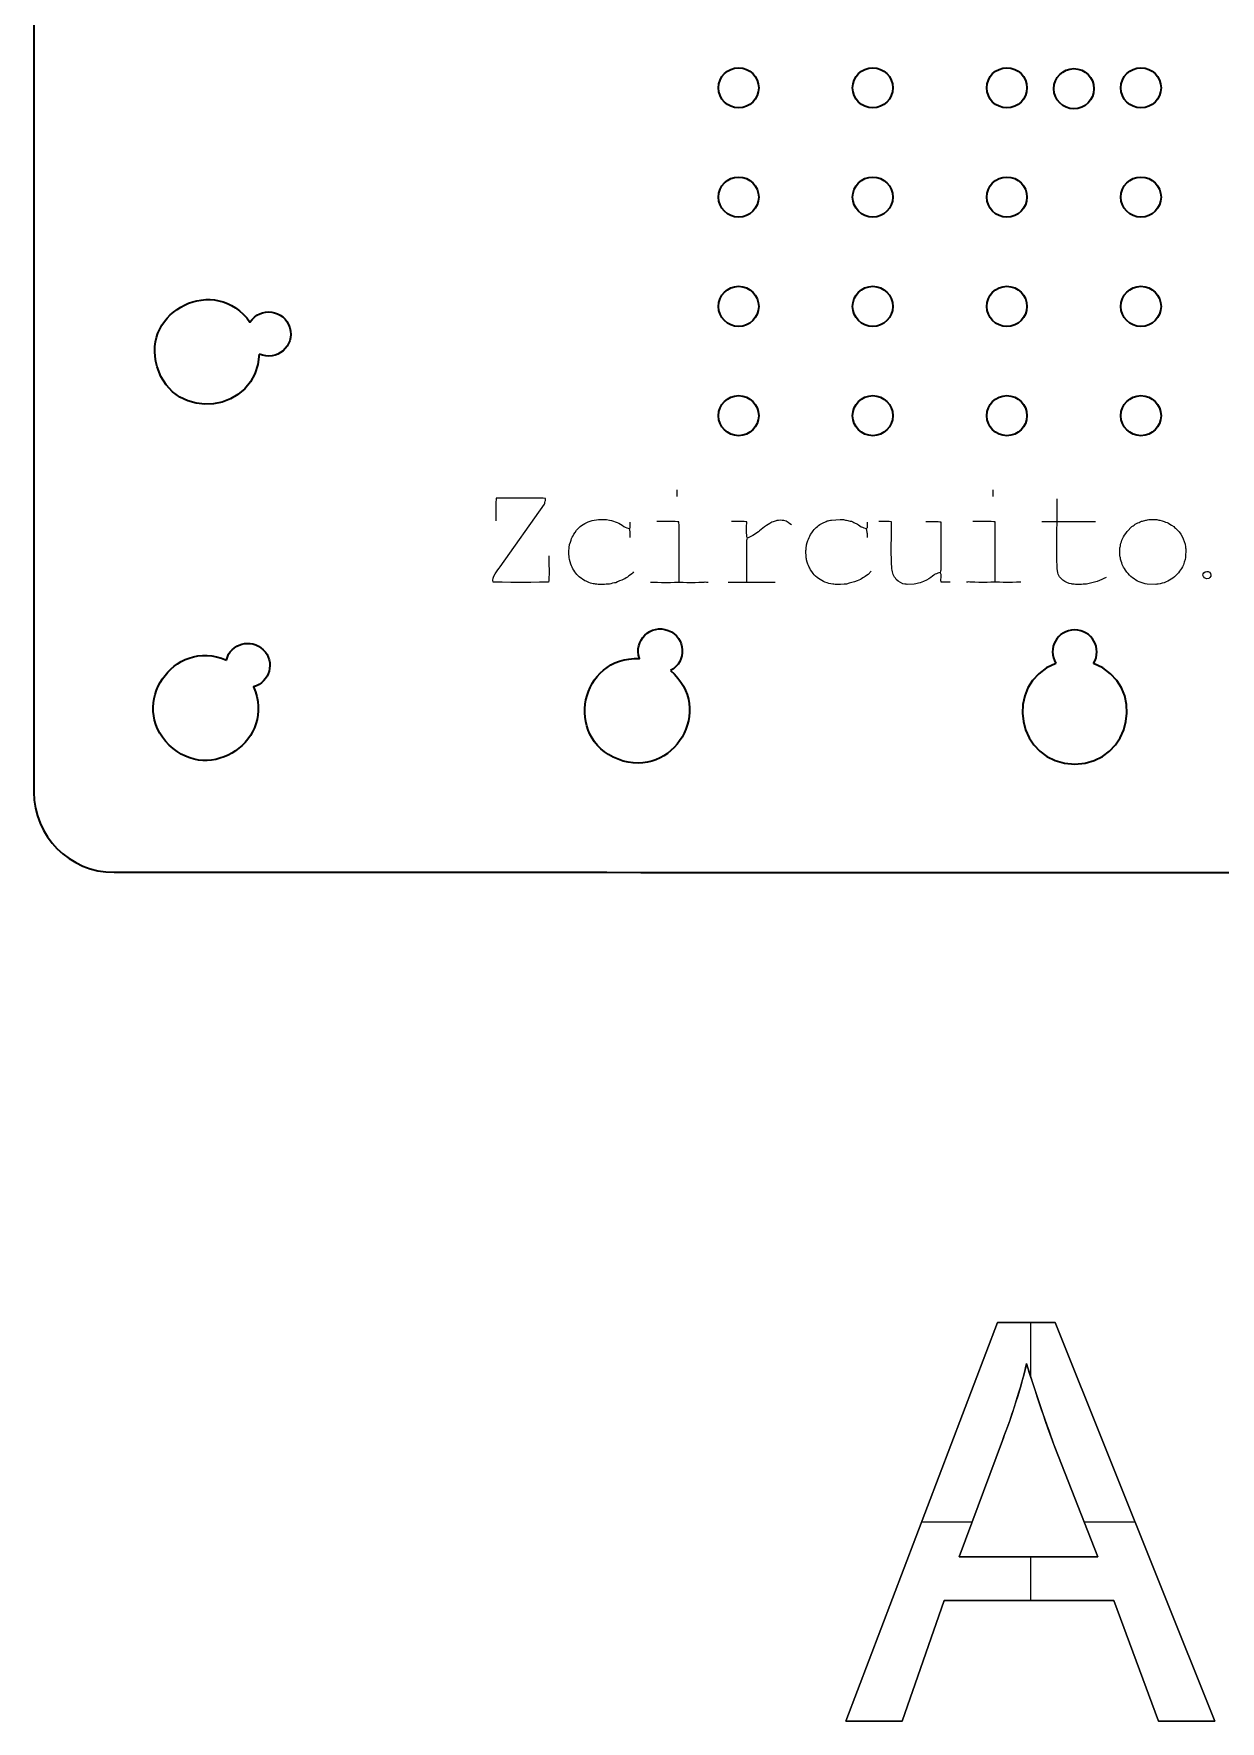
# Model space of a CAD drawing. Header units: millimetres. Extents: x -142 to 80, y -99 to 99.
# Drawn here: x -142.47 to -112.92, y 10.33 to 52.39 of the extents above; entities that cross this region are included whole.
import ezdxf

# ---------------------------------------------------------------- set-up
doc = ezdxf.new("R2010")
doc.units = ezdxf.units.MM
doc.header["$MEASUREMENT"] = 0
doc.layers.add('Default', color=7, linetype='Continuous')
doc.layers.add('Layer 1', color=7, linetype='Continuous')

msp = doc.modelspace()

# ---------------------------------------------------------------- linework, layer by layer
at = {"layer": 'Default', "color": 5, "lineweight": 35}
for points in [[(-142.4711, 77.3602), (-142.4711, 77.3602), (-142.4711, 33.4871), (-142.4711, 33.4871)], [(-142.4711, 33.4871), (-142.4711, 32.3825), (-141.5757, 31.4871), (-140.4711, 31.4871)], [(-140.4711, 31.4871), (-132.2186, 31.487), (-100.8345, 31.4861), (-92.03, 31.4796)]]:
    msp.add_open_spline(points, degree=3, dxfattribs=at)
at = {"layer": 'Default', "color": 5, "lineweight": 9}
for points in [[(-122.2453, 10.3306), (-122.2453, 10.3306), (-118.467, 20.2704), (-118.467, 20.2704)], [(-122.2453, 10.3306), (-122.2453, 10.3306), (-118.467, 20.2704), (-118.467, 20.2704)], [(-118.467, 20.2704), (-118.467, 20.2704), (-122.2453, 10.3306), (-122.2453, 10.3306)], [(-118.467, 20.2704), (-118.467, 20.2704), (-117.0335, 20.2704), (-117.0335, 20.2704)], [(-118.467, 20.2704), (-118.467, 20.2704), (-118.467, 20.2704), (-118.467, 20.2704)], [(-118.467, 20.2704), (-118.467, 20.2704), (-117.0335, 20.2704), (-117.0335, 20.2704)], [(-117.0335, 20.2704), (-117.0335, 20.2704), (-118.467, 20.2704), (-118.467, 20.2704)], [(-117.7502, 20.2704), (-117.7502, 20.2704), (-117.7502, 20.2704), (-117.7502, 20.2704)], [(-117.6486, 20.2704), (-117.6486, 20.2704), (-117.6486, 18.9299), (-117.6486, 18.9299)], [(-117.6486, 20.2704), (-117.6486, 20.2704), (-117.6486, 18.9299), (-117.6486, 18.9299)], [(-117.0335, 20.2704), (-117.0335, 20.2704), (-113.0519, 10.3306), (-113.0519, 10.3306)], [(-117.0335, 20.2704), (-117.0335, 20.2704), (-117.0335, 20.2704), (-117.0335, 20.2704)], [(-117.0335, 20.2704), (-117.0335, 20.2704), (-113.0519, 10.3306), (-113.0519, 10.3306)], [(-113.0519, 10.3306), (-113.0519, 10.3306), (-117.0335, 20.2704), (-117.0335, 20.2704)], [(-118.3475, 17.3289), (-118.0902, 17.9464), (-117.8166, 18.9159), (-117.7441, 19.2463)], [(-117.7441, 19.2463), (-117.8891, 18.5855), (-118.2188, 17.6377), (-118.3475, 17.3289)], [(-118.3475, 17.3289), (-118.0902, 17.9464), (-117.8166, 18.9159), (-117.7441, 19.2463)], [(-117.7441, 19.2463), (-117.5822, 18.6922), (-117.1938, 17.5774), (-117.0401, 17.1586)], [(-117.0401, 17.1586), (-117.3475, 17.9963), (-117.6632, 18.9692), (-117.7441, 19.2463)], [(-117.7441, 19.2463), (-117.7441, 19.2463), (-117.7441, 19.2463), (-117.7441, 19.2463)], [(-117.7441, 19.2463), (-117.5822, 18.6922), (-117.1938, 17.5774), (-117.0401, 17.1586)], [(-118.0037, 18.2714), (-118.0037, 18.2714), (-118.0037, 18.2714), (-118.0037, 18.2714)], [(-117.4467, 18.3088), (-117.4467, 18.3088), (-117.4467, 18.3088), (-117.4467, 18.3088)], [(-119.4215, 14.427), (-119.4215, 14.427), (-118.3475, 17.3289), (-118.3475, 17.3289)], [(-118.3475, 17.3289), (-118.3475, 17.3289), (-119.4215, 14.427), (-119.4215, 14.427)], [(-119.4215, 14.427), (-119.4215, 14.427), (-118.3475, 17.3289), (-118.3475, 17.3289)], [(-118.3475, 17.3289), (-118.3475, 17.3289), (-118.3475, 17.3289), (-118.3475, 17.3289)], [(-117.0401, 17.1586), (-117.0401, 17.1586), (-115.9698, 14.427), (-115.9698, 14.427)], [(-115.9698, 14.427), (-115.9698, 14.427), (-117.0401, 17.1586), (-117.0401, 17.1586)], [(-117.0401, 17.1586), (-117.0401, 17.1586), (-117.0401, 17.1586), (-117.0401, 17.1586)], [(-117.0401, 17.1586), (-117.0401, 17.1586), (-115.9698, 14.427), (-115.9698, 14.427)], [(-118.8845, 15.878), (-118.8845, 15.878), (-118.8845, 15.878), (-118.8845, 15.878)], [(-116.505, 15.7928), (-116.505, 15.7928), (-116.505, 15.7928), (-116.505, 15.7928)], [(-120.3561, 15.3005), (-120.3561, 15.3005), (-119.0982, 15.3005), (-119.0982, 15.3005)], [(-120.3561, 15.3005), (-120.3561, 15.3005), (-120.3561, 15.3005), (-120.3561, 15.3005)], [(-120.3561, 15.3005), (-120.3561, 15.3005), (-119.0982, 15.3005), (-119.0982, 15.3005)], [(-116.3121, 15.3005), (-116.3121, 15.3005), (-115.0427, 15.3005), (-115.0427, 15.3005)], [(-116.3121, 15.3005), (-116.3121, 15.3005), (-115.0427, 15.3005), (-115.0427, 15.3005)], [(-115.0427, 15.3005), (-115.0427, 15.3005), (-115.0427, 15.3005), (-115.0427, 15.3005)], [(-115.9698, 14.427), (-115.9698, 14.427), (-119.4215, 14.427), (-119.4215, 14.427)], [(-119.4215, 14.427), (-119.4215, 14.427), (-119.4215, 14.427), (-119.4215, 14.427)], [(-119.4215, 14.427), (-119.4215, 14.427), (-115.9698, 14.427), (-115.9698, 14.427)], [(-115.9698, 14.427), (-115.9698, 14.427), (-119.4215, 14.427), (-119.4215, 14.427)], [(-117.6957, 14.427), (-117.6957, 14.427), (-117.6957, 14.427), (-117.6957, 14.427)], [(-117.6486, 14.427), (-117.6486, 14.427), (-117.6486, 13.3427), (-117.6486, 13.3427)], [(-117.6486, 14.427), (-117.6486, 14.427), (-117.6486, 13.3427), (-117.6486, 13.3427)], [(-115.9698, 14.427), (-115.9698, 14.427), (-115.9698, 14.427), (-115.9698, 14.427)], [(-119.7989, 13.3427), (-119.7989, 13.3427), (-120.8465, 10.3306), (-120.8465, 10.3306)], [(-119.7989, 13.3427), (-119.7989, 13.3427), (-120.8465, 10.3306), (-120.8465, 10.3306)], [(-120.8465, 10.3306), (-120.8465, 10.3306), (-119.7989, 13.3427), (-119.7989, 13.3427)], [(-115.5698, 13.3427), (-115.5698, 13.3427), (-119.7989, 13.3427), (-119.7989, 13.3427)], [(-115.5698, 13.3427), (-115.5698, 13.3427), (-119.7989, 13.3427), (-119.7989, 13.3427)], [(-119.7989, 13.3427), (-119.7989, 13.3427), (-119.7989, 13.3427), (-119.7989, 13.3427)], [(-119.7989, 13.3427), (-119.7989, 13.3427), (-115.5698, 13.3427), (-115.5698, 13.3427)], [(-117.6844, 13.3427), (-117.6844, 13.3427), (-117.6844, 13.3427), (-117.6844, 13.3427)], [(-114.461, 10.3306), (-114.461, 10.3306), (-115.5698, 13.3427), (-115.5698, 13.3427)], [(-114.461, 10.3306), (-114.461, 10.3306), (-115.5698, 13.3427), (-115.5698, 13.3427)], [(-115.5698, 13.3427), (-115.5698, 13.3427), (-115.5698, 13.3427), (-115.5698, 13.3427)], [(-115.5698, 13.3427), (-115.5698, 13.3427), (-114.461, 10.3306), (-114.461, 10.3306)], [(-120.3227, 11.8366), (-120.3227, 11.8366), (-120.3227, 11.8366), (-120.3227, 11.8366)], [(-115.0154, 11.8366), (-115.0154, 11.8366), (-115.0154, 11.8366), (-115.0154, 11.8366)], [(-120.8465, 10.3306), (-120.8465, 10.3306), (-122.2453, 10.3306), (-122.2453, 10.3306)], [(-122.2453, 10.3306), (-122.2453, 10.3306), (-122.2453, 10.3306), (-122.2453, 10.3306)], [(-120.8465, 10.3306), (-120.8465, 10.3306), (-122.2453, 10.3306), (-122.2453, 10.3306)], [(-122.2453, 10.3306), (-122.2453, 10.3306), (-120.8465, 10.3306), (-120.8465, 10.3306)], [(-121.5459, 10.3306), (-121.5459, 10.3306), (-121.5459, 10.3306), (-121.5459, 10.3306)], [(-120.8465, 10.3306), (-120.8465, 10.3306), (-120.8465, 10.3306), (-120.8465, 10.3306)], [(-113.0519, 10.3306), (-113.0519, 10.3306), (-114.461, 10.3306), (-114.461, 10.3306)], [(-113.0519, 10.3306), (-113.0519, 10.3306), (-114.461, 10.3306), (-114.461, 10.3306)], [(-114.461, 10.3306), (-114.461, 10.3306), (-114.461, 10.3306), (-114.461, 10.3306)], [(-114.461, 10.3306), (-114.461, 10.3306), (-113.0519, 10.3306), (-113.0519, 10.3306)], [(-113.7565, 10.3306), (-113.7565, 10.3306), (-113.7565, 10.3306), (-113.7565, 10.3306)], [(-113.0519, 10.3306), (-113.0519, 10.3306), (-113.0519, 10.3306), (-113.0519, 10.3306)]]:
    msp.add_open_spline(points, degree=3, dxfattribs=at)
at = {"layer": 'Layer 1', "color": 5, "lineweight": 35}
for points, knots in [([(-124.4156, 51.0375), (-124.4156, 51.3137), (-124.6395, 51.5375), (-124.9156, 51.5375), (-124.9156, 51.5375), (-125.1918, 51.5375), (-125.4156, 51.3137), (-125.4156, 51.0375), (-125.4156, 51.0375), (-125.4156, 50.7613), (-125.1918, 50.5374), (-124.9156, 50.5374), (-124.9156, 50.5374), (-124.6395, 50.5374), (-124.4156, 50.7613), (-124.4156, 51.0375)], [0, 0, 0, 0, 0.2, 0.2, 0.2, 0.2, 0.4, 0.4, 0.4, 0.4, 0.6, 0.6, 0.6, 0.6, 1, 1, 1, 1]), ([(-121.0753, 51.0375), (-121.0753, 51.3137), (-121.2992, 51.5375), (-121.5753, 51.5375), (-121.5753, 51.5375), (-121.8514, 51.5375), (-122.0753, 51.3137), (-122.0753, 51.0375), (-122.0753, 51.0375), (-122.0753, 50.7613), (-121.8514, 50.5374), (-121.5753, 50.5374), (-121.5753, 50.5374), (-121.2992, 50.5374), (-121.0753, 50.7613), (-121.0753, 51.0375)], [0, 0, 0, 0, 0.2, 0.2, 0.2, 0.2, 0.4, 0.4, 0.4, 0.4, 0.6, 0.6, 0.6, 0.6, 1, 1, 1, 1]), ([(-117.735, 51.0375), (-117.735, 51.3137), (-117.9589, 51.5375), (-118.235, 51.5375), (-118.235, 51.5375), (-118.5111, 51.5375), (-118.735, 51.3137), (-118.735, 51.0375), (-118.735, 51.0375), (-118.735, 50.7613), (-118.5111, 50.5374), (-118.235, 50.5374), (-118.235, 50.5374), (-117.9589, 50.5374), (-117.735, 50.7613), (-117.735, 51.0375)], [0, 0, 0, 0, 0.2, 0.2, 0.2, 0.2, 0.4, 0.4, 0.4, 0.4, 0.6, 0.6, 0.6, 0.6, 1, 1, 1, 1]), ([(-116.065, 51.0158), (-116.065, 51.292), (-116.2887, 51.5158), (-116.5649, 51.5158), (-116.5649, 51.5158), (-116.841, 51.5158), (-117.0649, 51.292), (-117.0649, 51.0158), (-117.0649, 51.0158), (-117.0649, 50.7396), (-116.841, 50.5157), (-116.5649, 50.5157), (-116.5649, 50.5157), (-116.2887, 50.5157), (-116.065, 50.7396), (-116.065, 51.0158)], [0, 0, 0, 0, 0.2, 0.2, 0.2, 0.2, 0.4, 0.4, 0.4, 0.4, 0.6, 0.6, 0.6, 0.6, 1, 1, 1, 1]), ([(-114.3948, 51.0375), (-114.3948, 51.3137), (-114.6187, 51.5375), (-114.8948, 51.5375), (-114.8948, 51.5375), (-115.171, 51.5375), (-115.3948, 51.3137), (-115.3948, 51.0375), (-115.3948, 51.0375), (-115.3948, 50.7613), (-115.171, 50.5374), (-114.8948, 50.5374), (-114.8948, 50.5374), (-114.6187, 50.5374), (-114.3948, 50.7613), (-114.3948, 51.0375)], [0, 0, 0, 0, 0.2, 0.2, 0.2, 0.2, 0.4, 0.4, 0.4, 0.4, 0.6, 0.6, 0.6, 0.6, 1, 1, 1, 1]), ([(-124.4156, 48.314), (-124.4156, 48.5901), (-124.6395, 48.814), (-124.9156, 48.814), (-124.9156, 48.814), (-125.1918, 48.814), (-125.4156, 48.5901), (-125.4156, 48.314), (-125.4156, 48.314), (-125.4156, 48.0379), (-125.1918, 47.814), (-124.9156, 47.814), (-124.9156, 47.814), (-124.6395, 47.814), (-124.4156, 48.0379), (-124.4156, 48.314)], [0, 0, 0, 0, 0.2, 0.2, 0.2, 0.2, 0.4, 0.4, 0.4, 0.4, 0.6, 0.6, 0.6, 0.6, 1, 1, 1, 1]), ([(-121.0753, 48.314), (-121.0753, 48.5901), (-121.2992, 48.814), (-121.5753, 48.814), (-121.5753, 48.814), (-121.8514, 48.814), (-122.0753, 48.5901), (-122.0753, 48.314), (-122.0753, 48.314), (-122.0753, 48.0379), (-121.8514, 47.814), (-121.5753, 47.814), (-121.5753, 47.814), (-121.2992, 47.814), (-121.0753, 48.0379), (-121.0753, 48.314)], [0, 0, 0, 0, 0.2, 0.2, 0.2, 0.2, 0.4, 0.4, 0.4, 0.4, 0.6, 0.6, 0.6, 0.6, 1, 1, 1, 1]), ([(-117.735, 48.314), (-117.735, 48.5901), (-117.9589, 48.814), (-118.235, 48.814), (-118.235, 48.814), (-118.5111, 48.814), (-118.735, 48.5901), (-118.735, 48.314), (-118.735, 48.314), (-118.735, 48.0379), (-118.5111, 47.814), (-118.235, 47.814), (-118.235, 47.814), (-117.9589, 47.814), (-117.735, 48.0379), (-117.735, 48.314)], [0, 0, 0, 0, 0.2, 0.2, 0.2, 0.2, 0.4, 0.4, 0.4, 0.4, 0.6, 0.6, 0.6, 0.6, 1, 1, 1, 1]), ([(-114.3948, 48.314), (-114.3948, 48.5901), (-114.6187, 48.814), (-114.8948, 48.814), (-114.8948, 48.814), (-115.171, 48.814), (-115.3948, 48.5901), (-115.3948, 48.314), (-115.3948, 48.314), (-115.3948, 48.0379), (-115.171, 47.814), (-114.8948, 47.814), (-114.8948, 47.814), (-114.6187, 47.814), (-114.3948, 48.0379), (-114.3948, 48.314)], [0, 0, 0, 0, 0.2, 0.2, 0.2, 0.2, 0.4, 0.4, 0.4, 0.4, 0.6, 0.6, 0.6, 0.6, 1, 1, 1, 1]), ([(-136.8534, 44.4039), (-136.4244, 44.2046), (-135.9606, 44.6039), (-136.094, 45.0578), (-136.094, 45.0578), (-136.2274, 45.5116), (-136.8335, 45.5965), (-137.0864, 45.1968), (-137.0864, 45.1968), (-137.9297, 46.4051), (-139.8152, 45.4999), (-139.3997, 44.0862), (-139.3997, 44.0862), (-138.9842, 42.6725), (-136.9088, 42.9315), (-136.8534, 44.4039)], [0, 0, 0, 0, 0.2, 0.2, 0.2, 0.2, 0.4, 0.4, 0.4, 0.4, 0.6, 0.6, 0.6, 0.6, 1, 1, 1, 1]), ([(-124.4156, 45.5906), (-124.4156, 45.8667), (-124.6395, 46.0906), (-124.9156, 46.0906), (-124.9156, 46.0906), (-125.1918, 46.0906), (-125.4156, 45.8667), (-125.4156, 45.5906), (-125.4156, 45.5906), (-125.4156, 45.3145), (-125.1918, 45.0906), (-124.9156, 45.0906), (-124.9156, 45.0906), (-124.6395, 45.0906), (-124.4156, 45.3145), (-124.4156, 45.5906)], [0, 0, 0, 0, 0.2, 0.2, 0.2, 0.2, 0.4, 0.4, 0.4, 0.4, 0.6, 0.6, 0.6, 0.6, 1, 1, 1, 1]), ([(-121.0753, 45.5906), (-121.0753, 45.8667), (-121.2992, 46.0906), (-121.5753, 46.0906), (-121.5753, 46.0906), (-121.8514, 46.0906), (-122.0753, 45.8667), (-122.0753, 45.5906), (-122.0753, 45.5906), (-122.0753, 45.3145), (-121.8514, 45.0906), (-121.5753, 45.0906), (-121.5753, 45.0906), (-121.2992, 45.0906), (-121.0753, 45.3145), (-121.0753, 45.5906)], [0, 0, 0, 0, 0.2, 0.2, 0.2, 0.2, 0.4, 0.4, 0.4, 0.4, 0.6, 0.6, 0.6, 0.6, 1, 1, 1, 1]), ([(-117.735, 45.5906), (-117.735, 45.8667), (-117.9589, 46.0906), (-118.235, 46.0906), (-118.235, 46.0906), (-118.5111, 46.0906), (-118.735, 45.8667), (-118.735, 45.5906), (-118.735, 45.5906), (-118.735, 45.3145), (-118.5111, 45.0906), (-118.235, 45.0906), (-118.235, 45.0906), (-117.9589, 45.0906), (-117.735, 45.3145), (-117.735, 45.5906)], [0, 0, 0, 0, 0.2, 0.2, 0.2, 0.2, 0.4, 0.4, 0.4, 0.4, 0.6, 0.6, 0.6, 0.6, 1, 1, 1, 1]), ([(-114.3948, 45.5906), (-114.3948, 45.8667), (-114.6187, 46.0906), (-114.8948, 46.0906), (-114.8948, 46.0906), (-115.171, 46.0906), (-115.3948, 45.8667), (-115.3948, 45.5906), (-115.3948, 45.5906), (-115.3948, 45.3145), (-115.171, 45.0906), (-114.8948, 45.0906), (-114.8948, 45.0906), (-114.6187, 45.0906), (-114.3948, 45.3145), (-114.3948, 45.5906)], [0, 0, 0, 0, 0.2, 0.2, 0.2, 0.2, 0.4, 0.4, 0.4, 0.4, 0.6, 0.6, 0.6, 0.6, 1, 1, 1, 1]), ([(-124.4156, 42.8672), (-124.4156, 43.1433), (-124.6395, 43.3672), (-124.9156, 43.3672), (-124.9156, 43.3672), (-125.1918, 43.3672), (-125.4156, 43.1433), (-125.4156, 42.8672), (-125.4156, 42.8672), (-125.4156, 42.591), (-125.1918, 42.3672), (-124.9156, 42.3672), (-124.9156, 42.3672), (-124.6395, 42.3672), (-124.4156, 42.591), (-124.4156, 42.8672)], [0, 0, 0, 0, 0.2, 0.2, 0.2, 0.2, 0.4, 0.4, 0.4, 0.4, 0.6, 0.6, 0.6, 0.6, 1, 1, 1, 1]), ([(-121.0753, 42.8672), (-121.0753, 43.1433), (-121.2992, 43.3672), (-121.5753, 43.3672), (-121.5753, 43.3672), (-121.8514, 43.3672), (-122.0753, 43.1433), (-122.0753, 42.8672), (-122.0753, 42.8672), (-122.0753, 42.591), (-121.8514, 42.3672), (-121.5753, 42.3672), (-121.5753, 42.3672), (-121.2992, 42.3672), (-121.0753, 42.591), (-121.0753, 42.8672)], [0, 0, 0, 0, 0.2, 0.2, 0.2, 0.2, 0.4, 0.4, 0.4, 0.4, 0.6, 0.6, 0.6, 0.6, 1, 1, 1, 1]), ([(-117.735, 42.8672), (-117.735, 43.1433), (-117.9589, 43.3672), (-118.235, 43.3672), (-118.235, 43.3672), (-118.5111, 43.3672), (-118.735, 43.1433), (-118.735, 42.8672), (-118.735, 42.8672), (-118.735, 42.591), (-118.5111, 42.3672), (-118.235, 42.3672), (-118.235, 42.3672), (-117.9589, 42.3672), (-117.735, 42.591), (-117.735, 42.8672)], [0, 0, 0, 0, 0.2, 0.2, 0.2, 0.2, 0.4, 0.4, 0.4, 0.4, 0.6, 0.6, 0.6, 0.6, 1, 1, 1, 1]), ([(-114.3948, 42.8672), (-114.3948, 43.1433), (-114.6187, 43.3672), (-114.8948, 43.3672), (-114.8948, 43.3672), (-115.171, 43.3672), (-115.3948, 43.1433), (-115.3948, 42.8672), (-115.3948, 42.8672), (-115.3948, 42.591), (-115.171, 42.3672), (-114.8948, 42.3672), (-114.8948, 42.3672), (-114.6187, 42.3672), (-114.3948, 42.591), (-114.3948, 42.8672)], [0, 0, 0, 0, 0.2, 0.2, 0.2, 0.2, 0.4, 0.4, 0.4, 0.4, 0.6, 0.6, 0.6, 0.6, 1, 1, 1, 1]), ([(-126.6137, 36.5146), (-126.194, 36.7328), (-126.2273, 37.3439), (-126.6682, 37.5153), (-126.6682, 37.5153), (-127.1091, 37.6867), (-127.5463, 37.2584), (-127.3841, 36.8139), (-127.3841, 36.8139), (-128.8559, 36.8834), (-129.2896, 34.8374), (-127.9162, 34.3037), (-127.9162, 34.3037), (-126.5428, 33.77), (-125.4812, 35.5721), (-126.6137, 36.5146)], [0, 0, 0, 0, 0.2, 0.2, 0.2, 0.2, 0.4, 0.4, 0.4, 0.4, 0.6, 0.6, 0.6, 0.6, 1, 1, 1, 1]), ([(-116.0749, 36.6949), (-115.8529, 37.0614), (-116.1168, 37.5298), (-116.5452, 37.5298), (-116.5452, 37.5298), (-116.9738, 37.5298), (-117.2377, 37.0614), (-117.0157, 36.6949)], [0, 0, 0, 0, 0.3333333, 0.3333333, 0.3333333, 0.3333333, 1, 1, 1, 1]), ([(-137.6743, 36.7782), (-138.9942, 37.3449), (-140.1228, 35.6682), (-139.1008, 34.6588), (-139.1008, 34.6588), (-138.0789, 33.6494), (-136.4162, 34.7985), (-136.9992, 36.1113), (-136.9992, 36.1113), (-136.5886, 36.2211), (-136.4524, 36.7352), (-136.7548, 37.0339), (-136.7548, 37.0339), (-137.0572, 37.3326), (-137.5696, 37.19), (-137.6743, 36.7782)], [0, 0, 0, 0, 0.2, 0.2, 0.2, 0.2, 0.4, 0.4, 0.4, 0.4, 0.6, 0.6, 0.6, 0.6, 1, 1, 1, 1]), ([(-117.0157, 36.6949), (-118.357, 36.1742), (-117.9841, 34.183), (-116.5452, 34.183), (-116.5452, 34.183), (-115.1065, 34.183), (-114.7336, 36.1742), (-116.0749, 36.6949)], [0, 0, 0, 0, 0.3333333, 0.3333333, 0.3333333, 0.3333333, 1, 1, 1, 1])]:
    msp.add_open_spline(points, degree=3, knots=knots, dxfattribs=at)
at = {"layer": 'Layer 1', "color": 1, "lineweight": 20}
for points, knots in [([(-129.6416, 39.3745), (-129.6416, 39.2843), (-129.6313, 38.7626), (-129.6473, 38.7216), (-129.6473, 38.7216), (-129.6792, 38.7092), (-131.0007, 38.7092), (-131.0327, 38.7216), (-131.0327, 38.7216), (-131.0779, 38.838), (-130.9155, 39.0174), (-130.8548, 39.102), (-130.8548, 39.102), (-130.8548, 39.102), (-129.7495, 40.6578), (-129.7495, 40.6578), (-129.7495, 40.6578), (-129.7475, 40.6826), (-129.7344, 40.7306), (-129.7267, 40.7543), (-129.7267, 40.7543), (-129.7267, 40.7543), (-129.7267, 40.8054), (-129.7267, 40.8054), (-129.7267, 40.8054), (-129.7744, 40.8239), (-130.8078, 40.8111), (-130.9532, 40.8111), (-130.9532, 40.8111), (-130.9703, 40.7669), (-130.9589, 40.3284), (-130.9589, 40.2433)], [0, 0, 0, 0, 0.1111111, 0.1111111, 0.1111111, 0.1111111, 0.2222222, 0.2222222, 0.2222222, 0.2222222, 0.3333333, 0.3333333, 0.3333333, 0.3333333, 0.4444444, 0.4444444, 0.4444444, 0.4444444, 0.5555556, 0.5555556, 0.5555556, 0.5555556, 0.6666667, 0.6666667, 0.6666667, 0.6666667, 0.7777778, 0.7777778, 0.7777778, 0.7777778, 1, 1, 1, 1]), ([(-117.3657, 40.2262), (-117.3657, 40.2262), (-116.9852, 40.2262), (-116.9852, 40.2262), (-116.9852, 40.2262), (-116.9852, 40.2262), (-116.9852, 40.794), (-116.9852, 40.794)], [0, 0, 0, 0, 0.3333333, 0.3333333, 0.3333333, 0.3333333, 1, 1, 1, 1]), ([(-127.535, 38.9714), (-127.5664, 38.9201), (-127.722, 38.8171), (-127.7735, 38.7912), (-127.7735, 38.7912), (-127.8373, 38.7592), (-127.9255, 38.7348), (-127.9779, 38.7045), (-127.9779, 38.7045), (-128.0109, 38.702), (-128.0993, 38.6808), (-128.1312, 38.6705), (-128.1312, 38.6705), (-128.1312, 38.6705), (-128.2164, 38.6648), (-128.2164, 38.6648), (-128.2164, 38.6648), (-128.2604, 38.6505), (-128.3625, 38.6591), (-128.4151, 38.6591), (-128.4151, 38.6591), (-128.4404, 38.6673), (-128.4499, 38.6648), (-128.4776, 38.6648), (-128.4776, 38.6648), (-128.5178, 38.6778), (-128.5664, 38.6831), (-128.6082, 38.6951), (-128.6082, 38.6951), (-128.6517, 38.7075), (-128.7072, 38.7421), (-128.7444, 38.75), (-128.7444, 38.75), (-128.7444, 38.75), (-128.8864, 38.8522), (-128.8864, 38.8522), (-128.8864, 38.8522), (-128.9668, 38.9185), (-129.0382, 39.0299), (-129.0809, 39.1247), (-129.0809, 39.1247), (-129.1035, 39.175), (-129.1271, 39.2714), (-129.1362, 39.3291), (-129.1362, 39.3291), (-129.1362, 39.3291), (-129.1419, 39.4427), (-129.1419, 39.4427), (-129.1419, 39.4427), (-129.1419, 39.4427), (-129.1419, 39.4767), (-129.1419, 39.4767), (-129.1419, 39.4767), (-129.1417, 39.478), (-129.1426, 39.5468), (-129.1362, 39.5846), (-129.1362, 39.5846), (-129.1362, 39.5846), (-129.1249, 39.6584), (-129.1249, 39.6584), (-129.1249, 39.6584), (-129.0693, 39.8298), (-129.0587, 39.8564), (-128.9545, 40.0105), (-128.9545, 40.0105), (-128.9545, 40.0105), (-128.8637, 40.1013), (-128.8637, 40.1013), (-128.8637, 40.1013), (-128.8203, 40.1307), (-128.7591, 40.1876), (-128.7104, 40.1978), (-128.7104, 40.1978), (-128.6554, 40.2382), (-128.5748, 40.2441), (-128.5117, 40.266), (-128.5117, 40.266), (-128.4383, 40.2727), (-128.3708, 40.283), (-128.2959, 40.283), (-128.2959, 40.283), (-128.2959, 40.283), (-128.205, 40.2773), (-128.205, 40.2773), (-128.205, 40.2773), (-128.205, 40.2773), (-128.1312, 40.266), (-128.1312, 40.266), (-128.1312, 40.266), (-128.0003, 40.2235), (-127.8834, 40.2088), (-127.7735, 40.1013), (-127.7735, 40.1013), (-127.7357, 40.0877), (-127.6709, 40.0623), (-127.6372, 40.0559), (-127.6372, 40.0559), (-127.6235, 40.0637), (-127.6278, 40.0597), (-127.6145, 40.0729), (-127.6145, 40.0729), (-127.6145, 40.0729), (-127.6145, 40.2092), (-127.6145, 40.2092)], [0, 0, 0, 0, 0.037037, 0.037037, 0.037037, 0.037037, 0.0740741, 0.0740741, 0.0740741, 0.0740741, 0.1111111, 0.1111111, 0.1111111, 0.1111111, 0.1481481, 0.1481481, 0.1481481, 0.1481481, 0.1851852, 0.1851852, 0.1851852, 0.1851852, 0.2222222, 0.2222222, 0.2222222, 0.2222222, 0.2592593, 0.2592593, 0.2592593, 0.2592593, 0.2962963, 0.2962963, 0.2962963, 0.2962963, 0.3333333, 0.3333333, 0.3333333, 0.3333333, 0.3703704, 0.3703704, 0.3703704, 0.3703704, 0.4074074, 0.4074074, 0.4074074, 0.4074074, 0.4444444, 0.4444444, 0.4444444, 0.4444444, 0.4814815, 0.4814815, 0.4814815, 0.4814815, 0.5185185, 0.5185185, 0.5185185, 0.5185185, 0.5555556, 0.5555556, 0.5555556, 0.5555556, 0.5925926, 0.5925926, 0.5925926, 0.5925926, 0.6296296, 0.6296296, 0.6296296, 0.6296296, 0.6666667, 0.6666667, 0.6666667, 0.6666667, 0.7037037, 0.7037037, 0.7037037, 0.7037037, 0.7407407, 0.7407407, 0.7407407, 0.7407407, 0.7777778, 0.7777778, 0.7777778, 0.7777778, 0.8148148, 0.8148148, 0.8148148, 0.8148148, 0.8518519, 0.8518519, 0.8518519, 0.8518519, 0.8888889, 0.8888889, 0.8888889, 0.8888889, 0.9259259, 0.9259259, 0.9259259, 0.9259259, 1, 1, 1, 1]), ([(-127.6145, 39.8288), (-127.6145, 39.8288), (-127.6145, 39.9367), (-127.6145, 39.9367), (-127.6145, 39.9367), (-127.6145, 39.9367), (-127.6202, 39.9764), (-127.6202, 39.9764), (-127.6202, 39.9764), (-127.6202, 39.9764), (-127.6372, 40.0559), (-127.6372, 40.0559)], [0, 0, 0, 0, 0.25, 0.25, 0.25, 0.25, 0.5, 0.5, 0.5, 0.5, 1, 1, 1, 1]), ([(-127.1092, 38.7216), (-127.088, 38.7216), (-127.0987, 38.7212), (-127.0865, 38.7159), (-127.0865, 38.7159), (-127.0654, 38.7227), (-127.0702, 38.7216), (-127.0467, 38.7216), (-127.0467, 38.7216), (-127.0091, 38.7094), (-126.437, 38.7094), (-126.3994, 38.7216), (-126.3994, 38.7216), (-126.3994, 38.8887), (-126.3877, 40.1757), (-126.4051, 40.2206), (-126.4051, 40.2206), (-126.4483, 40.2373), (-126.8677, 40.2262), (-126.9502, 40.2262)], [0, 0, 0, 0, 0.1666667, 0.1666667, 0.1666667, 0.1666667, 0.3333333, 0.3333333, 0.3333333, 0.3333333, 0.5, 0.5, 0.5, 0.5, 0.6666667, 0.6666667, 0.6666667, 0.6666667, 1, 1, 1, 1]), ([(-123.6001, 40.1467), (-123.6436, 40.1729), (-123.7115, 40.2408), (-123.7932, 40.2546), (-123.7932, 40.2546), (-123.8369, 40.262), (-123.9225, 40.2615), (-123.9635, 40.2546), (-123.9635, 40.2546), (-123.9828, 40.248), (-123.9851, 40.2481), (-124.0033, 40.2376), (-124.0033, 40.2376), (-124.0428, 40.2346), (-124.0769, 40.2138), (-124.1112, 40.1978), (-124.1112, 40.1978), (-124.1737, 40.1666), (-124.3604, 40.0284), (-124.4235, 39.9764), (-124.4235, 39.9764), (-124.4235, 39.9764), (-124.5651, 39.882), (-124.5651, 39.882), (-124.5651, 39.882), (-124.6022, 39.8691), (-124.658, 39.8246), (-124.696, 39.8174), (-124.696, 39.8174), (-124.7355, 39.8612), (-124.713, 40.1453), (-124.713, 40.2206), (-124.713, 40.2206), (-124.7545, 40.2366), (-125.0268, 40.2262), (-125.0935, 40.2262)], [0, 0, 0, 0, 0.1, 0.1, 0.1, 0.1, 0.2, 0.2, 0.2, 0.2, 0.3, 0.3, 0.3, 0.3, 0.4, 0.4, 0.4, 0.4, 0.5, 0.5, 0.5, 0.5, 0.6, 0.6, 0.6, 0.6, 0.7, 0.7, 0.7, 0.7, 0.8, 0.8, 0.8, 0.8, 1, 1, 1, 1]), ([(-121.6128, 38.9884), (-121.6128, 38.9884), (-121.6923, 38.9089), (-121.6923, 38.9089), (-121.6923, 38.9089), (-121.7982, 38.8374), (-121.8419, 38.8025), (-121.9592, 38.7515), (-121.9592, 38.7515), (-122.0629, 38.7063), (-122.1331, 38.7025), (-122.2317, 38.6705), (-122.2317, 38.6705), (-122.2824, 38.6625), (-122.4687, 38.6526), (-122.51, 38.6591), (-122.51, 38.6591), (-122.5352, 38.6673), (-122.5448, 38.6648), (-122.5724, 38.6648), (-122.5724, 38.6648), (-122.6399, 38.6867), (-122.6936, 38.6879), (-122.7655, 38.7178), (-122.7655, 38.7178), (-122.8701, 38.7613), (-122.9879, 38.8434), (-123.0607, 38.9317), (-123.0607, 38.9317), (-123.1674, 39.0895), (-123.1687, 39.0975), (-123.2254, 39.2723), (-123.2254, 39.2723), (-123.2254, 39.2723), (-123.2254, 39.3007), (-123.2254, 39.3007), (-123.2254, 39.3007), (-123.2311, 39.3184), (-123.231, 39.3285), (-123.2368, 39.3462), (-123.2368, 39.3462), (-123.2368, 39.3462), (-123.2424, 39.4881), (-123.2424, 39.4881), (-123.2424, 39.4881), (-123.2335, 39.5155), (-123.2368, 39.5424), (-123.2368, 39.5733), (-123.2368, 39.5733), (-123.231, 39.5909), (-123.2311, 39.6011), (-123.2254, 39.6187), (-123.2254, 39.6187), (-123.2254, 39.6187), (-123.2254, 39.6471), (-123.2254, 39.6471), (-123.2254, 39.6471), (-123.1693, 39.82), (-123.1639, 39.8413), (-123.0607, 39.9991), (-123.0607, 39.9991), (-123.002, 40.0714), (-122.911, 40.149), (-122.8279, 40.1907), (-122.8279, 40.1907), (-122.788, 40.2107), (-122.7436, 40.2232), (-122.7087, 40.2433), (-122.7087, 40.2433), (-122.6799, 40.2455), (-122.6334, 40.2573), (-122.6065, 40.266), (-122.6065, 40.266), (-122.6065, 40.266), (-122.3907, 40.283), (-122.3907, 40.283), (-122.3907, 40.283), (-122.3629, 40.274), (-122.3315, 40.2773), (-122.2999, 40.2773), (-122.2999, 40.2773), (-122.2822, 40.2716), (-122.2721, 40.2717), (-122.2545, 40.266), (-122.2545, 40.266), (-122.2545, 40.266), (-122.2261, 40.266), (-122.2261, 40.266), (-122.2261, 40.266), (-122.1975, 40.2567), (-122.1364, 40.2399), (-122.1068, 40.2376), (-122.1068, 40.2376), (-122.0149, 40.1845), (-121.9555, 40.1813), (-121.8627, 40.0956), (-121.8627, 40.0956), (-121.819, 40.0874), (-121.7664, 40.0585), (-121.7321, 40.0559), (-121.7321, 40.0559), (-121.7129, 40.0685), (-121.7224, 40.0591), (-121.7094, 40.0786), (-121.7094, 40.0786), (-121.7094, 40.0786), (-121.7094, 40.2149), (-121.7094, 40.2149)], [0, 0, 0, 0, 0.0357143, 0.0357143, 0.0357143, 0.0357143, 0.0714286, 0.0714286, 0.0714286, 0.0714286, 0.1071429, 0.1071429, 0.1071429, 0.1071429, 0.1428571, 0.1428571, 0.1428571, 0.1428571, 0.1785714, 0.1785714, 0.1785714, 0.1785714, 0.2142857, 0.2142857, 0.2142857, 0.2142857, 0.25, 0.25, 0.25, 0.25, 0.2857143, 0.2857143, 0.2857143, 0.2857143, 0.3214286, 0.3214286, 0.3214286, 0.3214286, 0.3571429, 0.3571429, 0.3571429, 0.3571429, 0.3928571, 0.3928571, 0.3928571, 0.3928571, 0.4285714, 0.4285714, 0.4285714, 0.4285714, 0.4642857, 0.4642857, 0.4642857, 0.4642857, 0.5, 0.5, 0.5, 0.5, 0.5357143, 0.5357143, 0.5357143, 0.5357143, 0.5714286, 0.5714286, 0.5714286, 0.5714286, 0.6071429, 0.6071429, 0.6071429, 0.6071429, 0.6428571, 0.6428571, 0.6428571, 0.6428571, 0.6785714, 0.6785714, 0.6785714, 0.6785714, 0.7142857, 0.7142857, 0.7142857, 0.7142857, 0.75, 0.75, 0.75, 0.75, 0.7857143, 0.7857143, 0.7857143, 0.7857143, 0.8214286, 0.8214286, 0.8214286, 0.8214286, 0.8571429, 0.8571429, 0.8571429, 0.8571429, 0.8928571, 0.8928571, 0.8928571, 0.8928571, 0.9285714, 0.9285714, 0.9285714, 0.9285714, 1, 1, 1, 1]), ([(-121.7094, 39.8345), (-121.7094, 39.8345), (-121.7094, 39.9253), (-121.7094, 39.9253), (-121.7094, 39.9253), (-121.7166, 39.9478), (-121.715, 39.946), (-121.715, 39.9707), (-121.715, 39.9707), (-121.7214, 39.9904), (-121.7304, 40.0346), (-121.7321, 40.0559)], [0, 0, 0, 0, 0.25, 0.25, 0.25, 0.25, 0.5, 0.5, 0.5, 0.5, 1, 1, 1, 1]), ([(-120.2501, 40.2262), (-120.1842, 40.2262), (-119.9165, 40.2365), (-119.8754, 40.2206), (-119.8754, 40.2206), (-119.8754, 40.2206), (-119.8754, 39.0168), (-119.8754, 39.0168), (-119.8754, 39.0168), (-119.8819, 38.9978), (-119.8886, 38.9802), (-119.8924, 38.96), (-119.8924, 38.96), (-119.9377, 38.9515), (-119.9777, 38.9289), (-120.023, 38.9203), (-120.023, 38.9203), (-120.0437, 38.9108), (-120.1539, 38.783), (-120.3977, 38.7007), (-120.3977, 38.7007), (-120.447, 38.6841), (-120.4932, 38.6799), (-120.5397, 38.6648), (-120.5397, 38.6648), (-120.5397, 38.6648), (-120.7157, 38.6591), (-120.7157, 38.6591), (-120.7157, 38.6591), (-120.7402, 38.667), (-120.7457, 38.6648), (-120.7725, 38.6648), (-120.7725, 38.6648), (-120.8389, 38.6753), (-120.9392, 38.7246), (-120.9883, 38.784), (-120.9883, 38.784), (-121.0556, 38.8657), (-121.086, 38.9509), (-121.1018, 39.0509), (-121.1018, 39.0509), (-121.1018, 39.0509), (-121.1018, 39.1077), (-121.1018, 39.1077), (-121.1018, 39.1077), (-121.1231, 39.1733), (-121.1075, 40.0713), (-121.1075, 40.2206), (-121.1075, 40.2206), (-121.1499, 40.237), (-121.3583, 40.2262), (-121.4198, 40.2262)], [0, 0, 0, 0, 0.0714286, 0.0714286, 0.0714286, 0.0714286, 0.1428571, 0.1428571, 0.1428571, 0.1428571, 0.2142857, 0.2142857, 0.2142857, 0.2142857, 0.2857143, 0.2857143, 0.2857143, 0.2857143, 0.3571429, 0.3571429, 0.3571429, 0.3571429, 0.4285714, 0.4285714, 0.4285714, 0.4285714, 0.5, 0.5, 0.5, 0.5, 0.5714286, 0.5714286, 0.5714286, 0.5714286, 0.6428571, 0.6428571, 0.6428571, 0.6428571, 0.7142857, 0.7142857, 0.7142857, 0.7142857, 0.7857143, 0.7857143, 0.7857143, 0.7857143, 0.8571429, 0.8571429, 0.8571429, 0.8571429, 1, 1, 1, 1]), ([(-117.8881, 38.7216), (-117.9223, 38.7105), (-118.5008, 38.7104), (-118.5297, 38.7216), (-118.5297, 38.7216), (-118.5297, 38.7216), (-118.5297, 40.2206), (-118.5297, 40.2206), (-118.5297, 40.2206), (-118.5731, 40.2374), (-118.9973, 40.2262), (-119.0804, 40.2262)], [0, 0, 0, 0, 0.25, 0.25, 0.25, 0.25, 0.5, 0.5, 0.5, 0.5, 1, 1, 1, 1]), ([(-115.7588, 38.8351), (-115.8418, 38.7907), (-115.8961, 38.7665), (-115.9859, 38.7367), (-115.9859, 38.7367), (-115.9859, 38.7367), (-116.2528, 38.6705), (-116.2528, 38.6705), (-116.2528, 38.6705), (-116.2528, 38.6705), (-116.3379, 38.6648), (-116.3379, 38.6648), (-116.3379, 38.6648), (-116.3803, 38.6511), (-116.475, 38.6591), (-116.5253, 38.6591), (-116.5253, 38.6591), (-116.5506, 38.6673), (-116.5601, 38.6648), (-116.5878, 38.6648), (-116.5878, 38.6648), (-116.6019, 38.6694), (-116.6134, 38.6716), (-116.6275, 38.6761), (-116.6275, 38.6761), (-116.7015, 38.6778), (-116.7836, 38.728), (-116.8433, 38.767), (-116.8433, 38.767), (-116.8433, 38.767), (-116.9001, 38.8238), (-116.9001, 38.8238), (-116.9001, 38.8238), (-116.9257, 38.8629), (-116.9588, 38.9004), (-116.9625, 38.9487), (-116.9625, 38.9487), (-116.9625, 38.9487), (-116.9796, 39.0622), (-116.9796, 39.0622), (-116.9796, 39.0622), (-116.9934, 39.1048), (-116.9921, 40.1939), (-116.9796, 40.2262), (-116.9796, 40.2262), (-116.9796, 40.2262), (-116.0257, 40.2262), (-116.0257, 40.2262)], [0, 0, 0, 0, 0.0769231, 0.0769231, 0.0769231, 0.0769231, 0.1538462, 0.1538462, 0.1538462, 0.1538462, 0.2307692, 0.2307692, 0.2307692, 0.2307692, 0.3076923, 0.3076923, 0.3076923, 0.3076923, 0.3846154, 0.3846154, 0.3846154, 0.3846154, 0.4615385, 0.4615385, 0.4615385, 0.4615385, 0.5384615, 0.5384615, 0.5384615, 0.5384615, 0.6153846, 0.6153846, 0.6153846, 0.6153846, 0.6923077, 0.6923077, 0.6923077, 0.6923077, 0.7692308, 0.7692308, 0.7692308, 0.7692308, 0.8461538, 0.8461538, 0.8461538, 0.8461538, 1, 1, 1, 1]), ([(-114.7027, 40.2773), (-114.7512, 40.2616), (-114.7641, 40.2679), (-114.7765, 40.266), (-114.7765, 40.266), (-114.805, 40.2568), (-114.8552, 40.2398), (-114.8844, 40.2376), (-114.8844, 40.2376), (-114.9153, 40.2198), (-114.9665, 40.1984), (-115.0036, 40.1793), (-115.0036, 40.1793), (-115.0524, 40.154), (-115.0783, 40.1314), (-115.1228, 40.1013), (-115.1228, 40.1013), (-115.1228, 40.1013), (-115.2421, 39.9821), (-115.2421, 39.9821), (-115.2421, 39.9821), (-115.2907, 39.9102), (-115.3153, 39.8759), (-115.3556, 39.8004), (-115.3556, 39.8004), (-115.3793, 39.7495), (-115.3886, 39.6996), (-115.4068, 39.6471), (-115.4068, 39.6471), (-115.4068, 39.6471), (-115.4068, 39.6187), (-115.4068, 39.6187), (-115.4068, 39.6187), (-115.4125, 39.6011), (-115.4124, 39.5909), (-115.4181, 39.5733), (-115.4181, 39.5733), (-115.4181, 39.5733), (-115.4181, 39.5051), (-115.4181, 39.5051), (-115.4181, 39.5051), (-115.426, 39.4807), (-115.4238, 39.4751), (-115.4238, 39.4484), (-115.4238, 39.4484), (-115.415, 39.4214), (-115.4181, 39.399), (-115.4181, 39.3689), (-115.4181, 39.3689), (-115.4124, 39.3512), (-115.4125, 39.3411), (-115.4068, 39.3234), (-115.4068, 39.3234), (-115.4068, 39.3234), (-115.4068, 39.295), (-115.4068, 39.295), (-115.4068, 39.295), (-115.3544, 39.1335), (-115.346, 39.1111), (-115.2478, 38.9657), (-115.2478, 38.9657), (-115.17, 38.8715), (-115.0529, 38.7725), (-114.9412, 38.7272), (-114.9412, 38.7272), (-114.8604, 38.6946), (-114.8129, 38.6895), (-114.7367, 38.6648), (-114.7367, 38.6648), (-114.7367, 38.6648), (-114.5267, 38.6591), (-114.5267, 38.6591), (-114.5267, 38.6591), (-114.5014, 38.6673), (-114.4919, 38.6648), (-114.4642, 38.6648), (-114.4642, 38.6648), (-114.3929, 38.6879), (-114.3412, 38.692), (-114.2655, 38.7235), (-114.2655, 38.7235), (-114.1604, 38.7672), (-114.035, 38.861), (-113.9589, 38.9544), (-113.9589, 38.9544), (-113.9245, 39.0053), (-113.8916, 39.0415), (-113.8623, 39.0963), (-113.8623, 39.0963), (-113.8337, 39.1537), (-113.7929, 39.2711), (-113.7828, 39.3348), (-113.7828, 39.3348), (-113.7828, 39.3348), (-113.7772, 39.5449), (-113.7772, 39.5449), (-113.7772, 39.5449), (-113.7851, 39.5694), (-113.7828, 39.5749), (-113.7828, 39.6017), (-113.7828, 39.6017), (-113.8097, 39.7717), (-113.9039, 39.9563), (-114.0383, 40.0673), (-114.0383, 40.0673), (-114.0562, 40.0793), (-114.0618, 40.085), (-114.0781, 40.1013), (-114.0781, 40.1013), (-114.2383, 40.2096), (-114.2481, 40.2088), (-114.4244, 40.266), (-114.4244, 40.266), (-114.4244, 40.266), (-114.4528, 40.266), (-114.4528, 40.266), (-114.4528, 40.266), (-114.4705, 40.2717), (-114.4806, 40.2716), (-114.4983, 40.2773), (-114.4983, 40.2773), (-114.5335, 40.2829), (-114.6591, 40.2773), (-114.7027, 40.2773)], [0, 0, 0, 0, 0.03125, 0.03125, 0.03125, 0.03125, 0.0625, 0.0625, 0.0625, 0.0625, 0.09375, 0.09375, 0.09375, 0.09375, 0.125, 0.125, 0.125, 0.125, 0.15625, 0.15625, 0.15625, 0.15625, 0.1875, 0.1875, 0.1875, 0.1875, 0.21875, 0.21875, 0.21875, 0.21875, 0.25, 0.25, 0.25, 0.25, 0.28125, 0.28125, 0.28125, 0.28125, 0.3125, 0.3125, 0.3125, 0.3125, 0.34375, 0.34375, 0.34375, 0.34375, 0.375, 0.375, 0.375, 0.375, 0.40625, 0.40625, 0.40625, 0.40625, 0.4375, 0.4375, 0.4375, 0.4375, 0.46875, 0.46875, 0.46875, 0.46875, 0.5, 0.5, 0.5, 0.5, 0.53125, 0.53125, 0.53125, 0.53125, 0.5625, 0.5625, 0.5625, 0.5625, 0.59375, 0.59375, 0.59375, 0.59375, 0.625, 0.625, 0.625, 0.625, 0.65625, 0.65625, 0.65625, 0.65625, 0.6875, 0.6875, 0.6875, 0.6875, 0.71875, 0.71875, 0.71875, 0.71875, 0.75, 0.75, 0.75, 0.75, 0.78125, 0.78125, 0.78125, 0.78125, 0.8125, 0.8125, 0.8125, 0.8125, 0.84375, 0.84375, 0.84375, 0.84375, 0.875, 0.875, 0.875, 0.875, 0.90625, 0.90625, 0.90625, 0.90625, 0.9375, 0.9375, 0.9375, 0.9375, 1, 1, 1, 1]), ([(-125.1786, 38.7159), (-125.1786, 38.7159), (-124.713, 38.7159), (-124.713, 38.7159), (-124.713, 38.7159), (-124.713, 38.7159), (-124.713, 39.7663), (-124.713, 39.7663), (-124.713, 39.7663), (-124.7051, 39.7862), (-124.7002, 39.7954), (-124.696, 39.8174)], [0, 0, 0, 0, 0.25, 0.25, 0.25, 0.25, 0.5, 0.5, 0.5, 0.5, 1, 1, 1, 1]), ([(-126.3994, 38.7216), (-126.3592, 38.7059), (-125.862, 38.7159), (-125.7748, 38.7159), (-125.7748, 38.7159), (-125.7484, 38.7245), (-125.7445, 38.7245), (-125.7181, 38.7159), (-125.7181, 38.7159), (-125.6972, 38.724), (-125.7023, 38.7216), (-125.6783, 38.7216)], [0, 0, 0, 0, 0.25, 0.25, 0.25, 0.25, 0.5, 0.5, 0.5, 0.5, 1, 1, 1, 1]), ([(-119.6482, 38.7216), (-119.6482, 38.7216), (-119.6766, 38.7216), (-119.6766, 38.7216), (-119.6766, 38.7216), (-119.6766, 38.7216), (-119.7107, 38.7216), (-119.7107, 38.7216), (-119.7107, 38.7216), (-119.7107, 38.7216), (-119.8697, 38.7216), (-119.8697, 38.7216), (-119.8697, 38.7216), (-119.8955, 38.7881), (-119.8428, 38.905), (-119.8924, 38.96)], [0, 0, 0, 0, 0.2, 0.2, 0.2, 0.2, 0.4, 0.4, 0.4, 0.4, 0.6, 0.6, 0.6, 0.6, 1, 1, 1, 1]), ([(-118.5297, 38.7216), (-118.5701, 38.7059), (-119.0722, 38.7159), (-119.1599, 38.7159), (-119.1599, 38.7159), (-119.1863, 38.7245), (-119.1903, 38.7245), (-119.2167, 38.7159), (-119.2167, 38.7159), (-119.2331, 38.723), (-119.2188, 38.7199), (-119.2394, 38.7216)], [0, 0, 0, 0, 0.25, 0.25, 0.25, 0.25, 0.5, 0.5, 0.5, 0.5, 1, 1, 1, 1]), ([(-113.1517, 38.8955), (-113.1517, 38.957), (-113.218, 38.9878), (-113.2511, 38.9878), (-113.2511, 38.9878), (-113.3173, 38.9878), (-113.3504, 38.9263), (-113.3504, 38.8955), (-113.3504, 38.8955), (-113.3504, 38.834), (-113.2842, 38.8032), (-113.2511, 38.8032), (-113.2511, 38.8032), (-113.1848, 38.8032), (-113.1517, 38.8647), (-113.1517, 38.8955)], [0, 0, 0, 0, 0.2, 0.2, 0.2, 0.2, 0.4, 0.4, 0.4, 0.4, 0.6, 0.6, 0.6, 0.6, 1, 1, 1, 1])]:
    msp.add_open_spline(points, degree=3, knots=knots, dxfattribs=at)
for points in [[(-126.4448, 40.8508), (-126.4448, 40.8508), (-126.4448, 41.0155), (-126.4448, 41.0155)], [(-118.5751, 40.8508), (-118.5751, 40.8508), (-118.5751, 41.0155), (-118.5751, 41.0155)], [(-124.713, 38.7159), (-124.713, 38.7159), (-124.0033, 38.7159), (-124.0033, 38.7159)]]:
    msp.add_open_spline(points, degree=3, dxfattribs=at)

doc.saveas('drawing.dxf')
